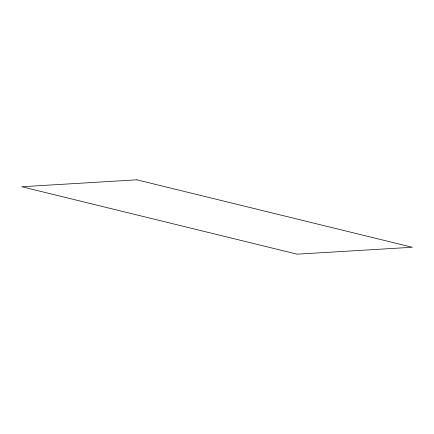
<?xml version="1.0" encoding="UTF-8"?>
<svg xmlns="http://www.w3.org/2000/svg" width="434" height="434" viewBox="0 0 434 434"><rect width="100%" height="100%" fill="white"/><g stroke="black" fill="none" stroke-linecap="round" stroke-linejoin="round"><path stroke-width="0.65" d="M136.878 179.828L21.7 186.734L297.122 254.172L412.3 247.266L136.878 179.828"/></g></svg>
